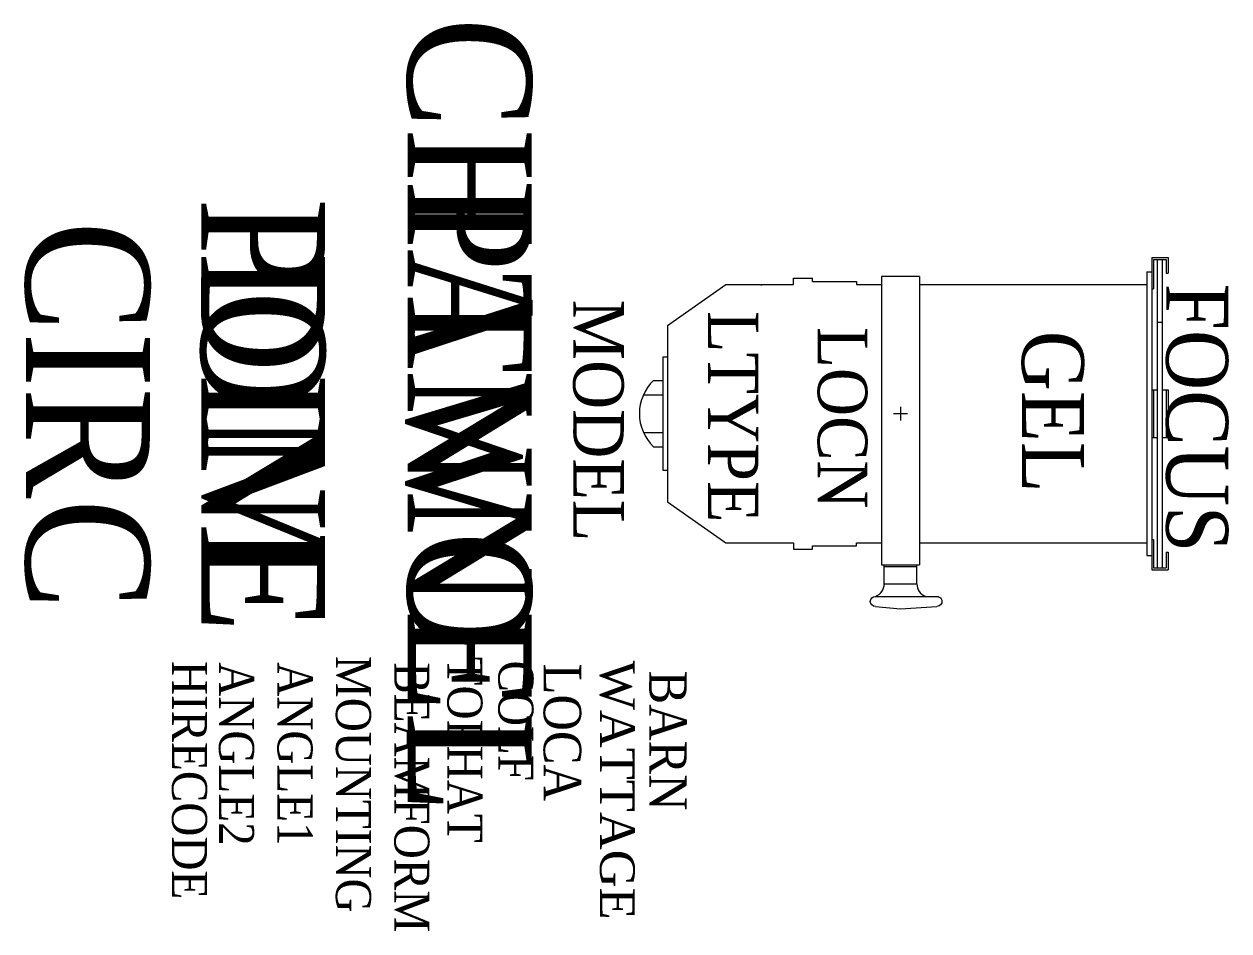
# Model space of a CAD drawing. Extents: x 9085 to 10057, y 5805 to 6537.
import ezdxf
from ezdxf.enums import TextEntityAlignment as Align

# ---------------------------------------------------------------- set-up
doc = ezdxf.new("R2010")
doc.units = 0
doc.header["$LTSCALE"] = 1000
doc.header["$MEASUREMENT"] = 0
doc.layers.get('0').update_dxf_attribs({"linetype": 'CONTINUOUS'})
for name, color, linetype in [('1STENCIL', 7, 'CONTINUOUS'), ('CHANNEL', 3, 'CONTINUOUS'), ('CIRC', 6, 'CONTINUOUS'), ('DIMMER', 4, 'CONTINUOUS'), ('FOCUS', 30, 'CONTINUOUS'), ('GEL', 1, 'CONTINUOUS'), ('LANTERNS', 4, 'CONTINUOUS'), ('LOCATION', 7, 'CONTINUOUS'), ('MODEL', 6, 'CONTINUOUS'), ('PATCH', 5, 'CONTINUOUS'), ('PATCH2', 5, 'CONTINUOUS')]:
    doc.layers.add(name, color=color, linetype=linetype)
doc.styles.get("Standard").update_dxf_attribs({"font": 'TIMES.TTF'})

msp = doc.modelspace()

# ---------------------------------------------------------------- linework, layer by layer
for p, q in [((9994.47, 6348.63), (9994.47, 6096.7)), ((9994.47, 6348.63), (10007.67, 6348.63)), ((10007.67, 6348.63), (10007.67, 6335.93)), ((9995.99, 6347.11), (9995.99, 6323.23)), ((9995.99, 6347.11), (10006.15, 6347.11)), ((9999.04, 6098.19), (9999.04, 6347.11)), ((10003.1, 6098.19), (10003.1, 6347.11)), ((10006.15, 6347.11), (10006.15, 6335.93)), ((9705.41, 6331.87), (9720.65, 6331.87)), ((9720.65, 6329.33), (9756.21, 6329.33)), ((9776.53, 6333.32), (9776.53, 6100.66)), ((9807.01, 6333.32), (9776.53, 6333.32)), ((9807.01, 6333.32), (9807.01, 6100.66)), ((9990.4, 6336.95), (9990.4, 6108.35)), ((9990.4, 6336.95), (9994.47, 6336.95)), ((10006.15, 6335.93), (10007.67, 6335.93)), ((9603.81, 6293.77), (9650.84, 6326.79)), ((9650.84, 6326.79), (9705.41, 6326.79)), ((9756.21, 6326.79), (9776.53, 6326.79)), ((9807.01, 6326.79), (9990.4, 6326.79)), ((9994.47, 6323.23), (9995.99, 6323.23)), ((9603.81, 6293.77), (9603.81, 6151.53)), ((9999.04, 6296.31), (10003.1, 6296.31)), ((9600, 6268.37), (9600, 6176.93)), ((9600, 6268.37), (9603.81, 6268.37)), ((9592.38, 6249.32), (9600, 6249.32)), ((9994.47, 6241.95), (9999.04, 6241.95)), ((9995.99, 6241.95), (9995.99, 6203.35)), ((10003.1, 6241.95), (10007.67, 6241.95)), ((10006.15, 6241.95), (10006.15, 6203.35)), ((10007.67, 6241.95), (10007.67, 6203.35)), ((9584.29, 6237.89), (9600, 6237.89)), ((9786.19, 6222.65), (9797.36, 6222.65)), ((9791.77, 6228.24), (9791.77, 6217.06)), ((9584.29, 6207.41), (9600, 6207.41)), ((9994.47, 6203.35), (9999.04, 6203.35)), ((10003.1, 6203.35), (10007.67, 6203.35)), ((9592.38, 6195.98), (9600, 6195.98)), ((9600, 6176.93), (9603.81, 6176.93)), ((9603.81, 6151.53), (9650.84, 6118.51)), ((9650.84, 6118.51), (9705.41, 6118.51)), ((9720.65, 6115.97), (9756.21, 6115.97)), ((9756.21, 6118.51), (9776.53, 6118.51)), ((9807.01, 6118.51), (9990.4, 6118.51)), ((9994.47, 6121.09), (9995.99, 6121.09)), ((9995.99, 6121.09), (9995.99, 6098.23)), ((9705.41, 6113.43), (9720.65, 6113.43)), ((9990.4, 6108.35), (9994.47, 6108.35)), ((10006.15, 6110.93), (10006.15, 6098.23)), ((10006.15, 6110.93), (10007.67, 6110.93)), ((10007.67, 6110.93), (10007.67, 6096.7)), ((9776.53, 6100.66), (9807.01, 6100.66)), ((9778.57, 6085.42), (9778.57, 6100.66)), ((9804.98, 6099.14), (9778.57, 6099.14)), ((9804.98, 6085.42), (9804.98, 6100.66)), ((9994.47, 6096.7), (10007.67, 6096.7)), ((9995.99, 6098.23), (10006.15, 6098.23)), ((9778.57, 6085.42), (9804.98, 6085.42)), ((9771.45, 6075.26), (9821.04, 6075.26)), ((9771.45, 6067.13), (9791.77, 6065.1)), ((9791.77, 6065.1), (9821.04, 6067.13))]:
    msp.add_line(p, q)
at = {"extrusion": (0, 0, -1)}
for centre, major_axis, start_param, end_param in [((9680.45, 6327.94), (-1.44, 1.44), 4.282136, 4.897444), ((9771.45, 6071.2), (-2.87, 2.87), 3.926991, 7.068583), ((9821.04, 6071.2), (2.87, 2.87), 5.497787, 8.63938)]:
    msp.add_ellipse(centre, major_axis=major_axis, ratio=1, start_param=start_param, end_param=end_param, dxfattribs=at)
for centre, major_axis, start_param, end_param in [((9617.91, 6222.65), (26.1, 26.1), 1.548866, 3.163523), ((9768.26, 6085.07), (-7.29, 7.29), 2.671179, 3.96135), ((9815.12, 6084.94), (-7.17, 7.17), 0.738595, 2.053653)]:
    msp.add_ellipse(centre, major_axis=major_axis, ratio=1, start_param=start_param, end_param=end_param)
at = {"layer": '1STENCIL', "color": 7}
for p, q in [((9705.41, 6326.79), (9705.41, 6331.87)), ((9720.65, 6329.33), (9720.65, 6331.87)), ((9756.21, 6329.33), (9756.21, 6326.79)), ((9705.41, 6118.51), (9705.41, 6113.43)), ((9720.65, 6113.43), (9720.65, 6115.97)), ((9756.21, 6115.97), (9756.21, 6118.51))]:
    msp.add_line(p, q, dxfattribs=at)

# ---------------------------------------------------------------- texts
at = {"layer": 'CHANNEL', "width": 0.89}
msp.add_attdef('CHANNEL', text='', height=100, rotation=270, dxfattribs=at).set_placement((9394.14, 6221.25), align=Align.CENTER)
at = {"layer": 'CIRC', "width": 0.89}
msp.add_attdef('CIRC', text='', height=100, rotation=270, dxfattribs=at).set_placement((9086.04, 6221.25), align=Align.CENTER)
at = {"layer": 'DIMMER', "width": 0.89}
msp.add_attdef('DIM', text='', height=100, rotation=270, dxfattribs=at).set_placement((9227.48, 6222.1), align=Align.CENTER)
at = {"layer": 'FOCUS', "width": 0.89}
msp.add_attdef('FOCUS', text='', height=50, rotation=270, dxfattribs=at).set_placement((10006.18, 6219.18), align=Align.CENTER)
at = {"layer": 'GEL', "width": 0.89}
msp.add_attdef('GEL', text='', height=50, rotation=270, dxfattribs=at).set_placement((9889.77, 6224.19), align=Align.CENTER)
at = {"layer": 'LANTERNS', "color": 0, "width": 0.89, "flags": 1}
for tag, p, s, height in [('HIRECODE', (9203.92, 6023.27), 'C', 28.3), ('ANGLE2', (9241.83, 6022.12), '180', 28.305), ('ANGLE1', (9289.01, 6022.12), '0', 28.3), ('MOUNTING', (9336.18, 6027.32), 'STANDARD HOOK CLAMP', 28.3047), ('BEAMFORM', (9383.35, 6022.12), 'C', 28.3), ('TOPHAT', (9426.14, 6026.61), 'Y', 28.3), ('COLF', (9467.27, 6023.51), 'N', 28.3), ('LOCA', (9503.82, 6020.98), '', 30.26), ('BARN', (9588.98, 6015.45), '1', 30.26)]:
    msp.add_attdef(tag, p, s, height=height, rotation=270, dxfattribs=at)
at = {"layer": 'LANTERNS', "color": 0, "flags": 1}
msp.add_attdef('WATTAGE', (9549.29, 6023.58), '1000', height=28, rotation=270, dxfattribs=at)
at = {"layer": 'LOCATION', "width": 0.89}
msp.add_attdef('LOCN', text='', height=40, rotation=270, dxfattribs=at).set_placement((9725.02, 6219.17), align=Align.CENTER)
at = {"layer": 'MODEL', "width": 0.89}
for tag, text, p in [('MODEL', 'P64 ', (9527.7, 6217.12)), ('LTYPE', 'CP62', (9636.32, 6220.2))]:
    msp.add_attdef(tag, text=text, height=40.798, rotation=270, dxfattribs=at).set_placement(p, align=Align.CENTER)
at = {"layer": 'PATCH', "width": 0.89}
msp.add_attdef('PONE', text='', height=100, rotation=270, dxfattribs=at).set_placement((9227.48, 6221.25), align=Align.CENTER)
at = {"layer": 'PATCH2', "width": 0.89}
msp.add_attdef('PTWO', text='', height=100, rotation=270, dxfattribs=at).set_placement((9394.14, 6221.25), align=Align.CENTER)

doc.saveas('drawing.dxf')
